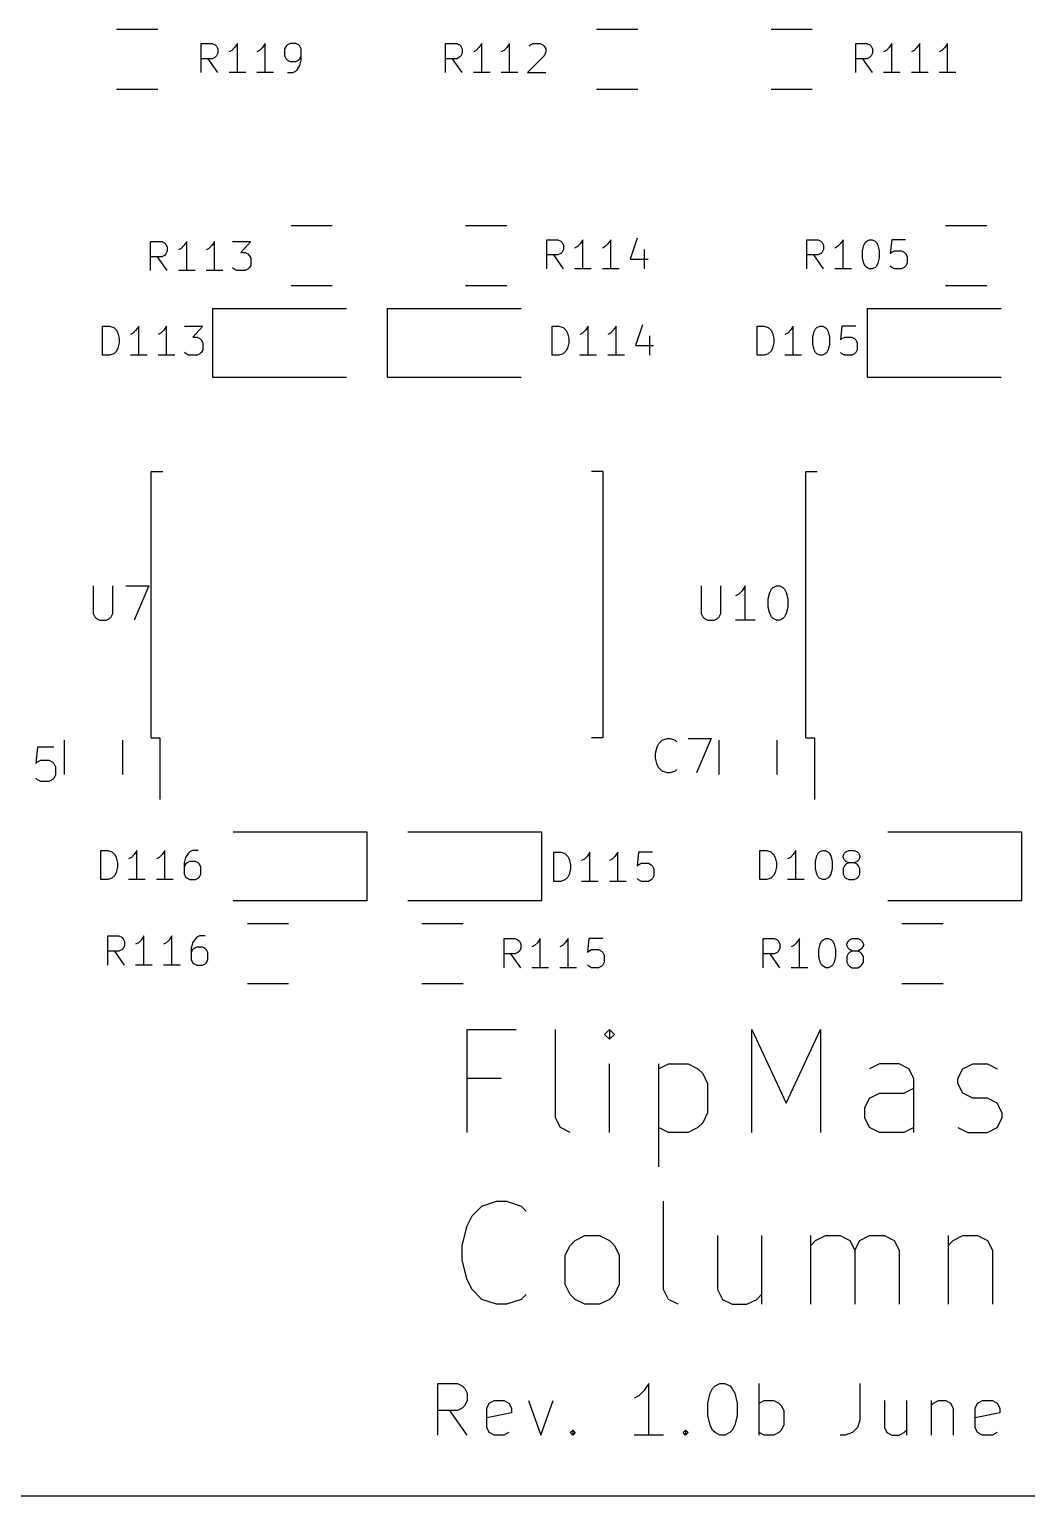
# Model space of a CAD drawing. Extents: x 25 to 125, y -132 to -25.
# Drawn here: x 74.97 to 103.99, y -125 to -82.31 of the extents above; entities that cross this region are included whole.
import ezdxf

# ---------------------------------------------------------------- set-up
doc = ezdxf.new("R2010")
doc.units = 0
doc.header["$MEASUREMENT"] = 0
doc.layers.add('BLACK', color=7, linetype='CONTINUOUS')

msp = doc.modelspace()

# ---------------------------------------------------------------- linework, layer by layer
at = {"layer": 'Black'}
for p, q in [((77.505, -82.31), (78.705, -82.31)), ((91.475, -82.31), (92.675, -82.31)), ((96.555, -82.31), (97.755, -82.31)), ((79.9701, -83.5695), (79.9701, -82.7195)), ((79.9701, -82.7195), (80.2939, -82.7195)), ((80.2939, -82.7195), (80.3749, -82.76)), ((80.3749, -82.76), (80.4153, -82.8005)), ((80.4153, -82.8005), (80.4558, -82.8814)), ((81.0225, -82.7195), (80.9415, -82.841)), ((81.0225, -83.5695), (81.0225, -82.7195)), ((81.832, -82.7195), (81.751, -82.841)), ((81.832, -83.5695), (81.832, -82.7195)), ((82.4391, -82.8005), (82.3987, -82.8814)), ((82.4796, -82.76), (82.4391, -82.8005)), ((82.5606, -82.7195), (82.4796, -82.76)), ((82.7225, -82.7195), (82.5606, -82.7195)), ((82.8034, -82.76), (82.7225, -82.7195)), ((82.8439, -82.8005), (82.8034, -82.76)), ((82.8844, -82.8814), (82.8439, -82.8005)), ((87.0821, -83.5695), (87.0821, -82.7195)), ((87.0821, -82.7195), (87.4059, -82.7195)), ((87.4059, -82.7195), (87.4869, -82.76)), ((87.4869, -82.76), (87.5273, -82.8005)), ((87.5273, -82.8005), (87.5678, -82.8814)), ((88.1345, -82.7195), (88.0535, -82.841)), ((88.1345, -83.5695), (88.1345, -82.7195)), ((88.944, -82.7195), (88.863, -82.841)), ((88.944, -83.5695), (88.944, -82.7195)), ((89.5107, -82.8005), (89.5511, -82.76)), ((89.5511, -82.76), (89.6321, -82.7195)), ((89.6321, -82.7195), (89.8345, -82.7195)), ((89.8345, -82.7195), (89.9154, -82.76)), ((89.9154, -82.76), (89.9559, -82.8005)), ((89.9559, -82.8005), (89.9964, -82.8814)), ((99.0201, -83.5695), (99.0201, -82.7195)), ((99.0201, -82.7195), (99.3439, -82.7195)), ((99.3439, -82.7195), (99.4249, -82.76)), ((99.4249, -82.76), (99.4653, -82.8005)), ((99.4653, -82.8005), (99.5058, -82.8814)), ((100.072, -82.7195), (99.9915, -82.841)), ((100.072, -83.5695), (100.072, -82.7195)), ((100.882, -82.7195), (100.801, -82.841)), ((100.882, -83.5695), (100.882, -82.7195)), ((101.692, -82.7195), (101.611, -82.841)), ((101.692, -83.5695), (101.692, -82.7195)), ((80.2939, -83.1648), (79.9701, -83.1648)), ((80.4558, -83.5695), (80.1725, -83.1648)), ((80.3749, -83.1243), (80.2939, -83.1648)), ((80.4153, -83.0838), (80.3749, -83.1243)), ((80.4558, -83.0029), (80.4153, -83.0838)), ((80.4558, -82.8814), (80.4558, -83.0029)), ((80.8606, -82.9219), (80.7796, -82.9624)), ((80.9415, -82.841), (80.8606, -82.9219)), ((81.6701, -82.9219), (81.5891, -82.9624)), ((81.751, -82.841), (81.6701, -82.9219)), ((82.3987, -82.8814), (82.3987, -83.0838)), ((82.3987, -83.0838), (82.4391, -83.1648)), ((82.4391, -83.1648), (82.4796, -83.2052)), ((82.4796, -83.2052), (82.5606, -83.2457)), ((82.7225, -83.2457), (82.8034, -83.2052)), ((82.8034, -83.2052), (82.8439, -83.1648)), ((82.8439, -83.1648), (82.8844, -83.0838)), ((82.8439, -83.3671), (82.8844, -83.2052)), ((82.8844, -83.2052), (82.8844, -82.8814)), ((87.4059, -83.1648), (87.0821, -83.1648)), ((87.5678, -83.5695), (87.2845, -83.1648)), ((87.4869, -83.1243), (87.4059, -83.1648)), ((87.5273, -83.0838), (87.4869, -83.1243)), ((87.5678, -83.0029), (87.5273, -83.0838)), ((87.5678, -82.8814), (87.5678, -83.0029)), ((87.9726, -82.9219), (87.8916, -82.9624)), ((88.0535, -82.841), (87.9726, -82.9219)), ((88.7821, -82.9219), (88.7011, -82.9624)), ((88.863, -82.841), (88.7821, -82.9219)), ((89.9559, -83.0838), (89.4702, -83.5695)), ((89.9964, -82.9624), (89.9559, -83.0838)), ((89.9964, -82.8814), (89.9964, -82.9624)), ((99.3439, -83.1648), (99.0201, -83.1648)), ((99.5058, -83.5695), (99.2225, -83.1648)), ((99.4249, -83.1243), (99.3439, -83.1648)), ((99.4653, -83.0838), (99.4249, -83.1243)), ((99.5058, -83.0029), (99.4653, -83.0838)), ((99.5058, -82.8814), (99.5058, -83.0029)), ((99.9106, -82.9219), (99.8296, -82.9624)), ((99.9915, -82.841), (99.9106, -82.9219)), ((100.72, -82.9219), (100.639, -82.9624)), ((100.801, -82.841), (100.72, -82.9219)), ((101.53, -82.9219), (101.449, -82.9624)), ((101.611, -82.841), (101.53, -82.9219)), ((81.2653, -83.5695), (80.7796, -83.5695)), ((82.0749, -83.5695), (81.5891, -83.5695)), ((82.4796, -83.5695), (82.6415, -83.5695)), ((82.5606, -83.2457), (82.7225, -83.2457)), ((82.6415, -83.5695), (82.7225, -83.529)), ((82.7225, -83.529), (82.763, -83.4886)), ((82.763, -83.4886), (82.8439, -83.3671)), ((88.3773, -83.5695), (87.8916, -83.5695)), ((89.1869, -83.5695), (88.7011, -83.5695)), ((89.4702, -83.5695), (89.9964, -83.5695)), ((100.315, -83.5695), (99.8296, -83.5695)), ((101.125, -83.5695), (100.639, -83.5695)), ((101.934, -83.5695), (101.449, -83.5695)), ((78.705, -84.06), (77.505, -84.06)), ((92.675, -84.06), (91.475, -84.06)), ((97.755, -84.06), (96.555, -84.06)), ((82.585, -88.025), (83.785, -88.025)), ((87.665, -88.025), (88.865, -88.025)), ((101.635, -88.025), (102.835, -88.025)), ((78.4969, -89.3353), (78.4969, -88.4853)), ((78.4969, -88.4853), (78.8207, -88.4853)), ((78.8207, -88.4853), (78.9017, -88.5258)), ((78.9017, -88.5258), (78.9421, -88.5663)), ((78.9421, -88.5663), (78.9826, -88.6472)), ((78.9826, -88.7687), (78.9421, -88.8496)), ((78.9826, -88.6472), (78.9826, -88.7687)), ((79.3874, -88.6877), (79.3064, -88.7282)), ((79.4683, -88.6068), (79.3874, -88.6877)), ((79.5493, -88.4853), (79.4683, -88.6068)), ((79.5493, -89.3353), (79.5493, -88.4853)), ((80.1969, -88.6877), (80.1159, -88.7282)), ((80.2778, -88.6068), (80.1969, -88.6877)), ((80.3588, -88.4853), (80.2778, -88.6068)), ((80.3588, -89.3353), (80.3588, -88.4853)), ((80.885, -88.4853), (81.4112, -88.4853)), ((81.4112, -88.4853), (81.1278, -88.8091)), ((90.0285, -89.2845), (90.0285, -88.4345)), ((90.0285, -88.4345), (90.3523, -88.4345)), ((90.3523, -88.4345), (90.4333, -88.475)), ((90.4333, -88.475), (90.4737, -88.5155)), ((90.4737, -88.5155), (90.5142, -88.5964)), ((90.5142, -88.7179), (90.4737, -88.7988)), ((90.5142, -88.5964), (90.5142, -88.7179)), ((90.919, -88.6369), (90.838, -88.6774)), ((90.9999, -88.556), (90.919, -88.6369)), ((91.0809, -88.4345), (90.9999, -88.556)), ((91.0809, -89.2845), (91.0809, -88.4345)), ((91.7285, -88.6369), (91.6475, -88.6774)), ((91.8094, -88.556), (91.7285, -88.6369)), ((91.8904, -88.4345), (91.8094, -88.556)), ((91.8904, -89.2845), (91.8904, -88.4345)), ((92.6594, -88.394), (92.4571, -89.0012)), ((92.8618, -88.7179), (92.8618, -89.2845)), ((97.5977, -89.2845), (97.5977, -88.4345)), ((97.5977, -88.4345), (97.9215, -88.4345)), ((97.9215, -88.4345), (98.0025, -88.475)), ((98.0025, -88.475), (98.0429, -88.5155)), ((98.0429, -88.5155), (98.0834, -88.5964)), ((98.0834, -88.7179), (98.0429, -88.7988)), ((98.0834, -88.5964), (98.0834, -88.7179)), ((98.4882, -88.6369), (98.4072, -88.6774)), ((98.5691, -88.556), (98.4882, -88.6369)), ((98.6501, -88.4345), (98.5691, -88.556)), ((98.6501, -89.2845), (98.6501, -88.4345)), ((99.2167, -88.7583), (99.2572, -88.5964)), ((99.2167, -88.9607), (99.2167, -88.7583)), ((99.2572, -88.5964), (99.2977, -88.5155)), ((99.2977, -88.5155), (99.3382, -88.475)), ((99.3382, -88.475), (99.4191, -88.4345)), ((99.4191, -88.4345), (99.5001, -88.4345)), ((99.5001, -88.4345), (99.581, -88.475)), ((99.581, -88.475), (99.6215, -88.5155)), ((99.6215, -88.5155), (99.662, -88.5964)), ((99.662, -88.5964), (99.7025, -88.7583)), ((99.7025, -88.7583), (99.7025, -88.9607)), ((100.067, -88.4345), (100.026, -88.8393)), ((100.472, -88.4345), (100.067, -88.4345)), ((100.067, -88.7988), (100.148, -88.7583)), ((100.148, -88.7583), (100.35, -88.7583)), ((100.35, -88.7583), (100.431, -88.7988)), ((78.8207, -88.9306), (78.4969, -88.9306)), ((78.9826, -89.3353), (78.6993, -88.9306)), ((78.9017, -88.8901), (78.8207, -88.9306)), ((78.9421, -88.8496), (78.9017, -88.8901)), ((81.1278, -88.8091), (81.2493, -88.8091)), ((81.2493, -88.8091), (81.3302, -88.8496)), ((81.3302, -88.8496), (81.3707, -88.8901)), ((81.3707, -88.8901), (81.4112, -88.971)), ((81.4112, -89.1734), (81.3707, -89.2544)), ((81.4112, -88.971), (81.4112, -89.1734)), ((90.3523, -88.8798), (90.0285, -88.8798)), ((90.5142, -89.2845), (90.2309, -88.8798)), ((90.4333, -88.8393), (90.3523, -88.8798)), ((90.4737, -88.7988), (90.4333, -88.8393)), ((92.4571, -89.0012), (92.9833, -89.0012)), ((97.9215, -88.8798), (97.5977, -88.8798)), ((98.0834, -89.2845), (97.8001, -88.8798)), ((98.0025, -88.8393), (97.9215, -88.8798)), ((98.0429, -88.7988), (98.0025, -88.8393)), ((99.2572, -89.1226), (99.2167, -88.9607)), ((99.2977, -89.2036), (99.2572, -89.1226)), ((99.3382, -89.244), (99.2977, -89.2036)), ((99.6215, -89.2036), (99.581, -89.244)), ((99.662, -89.1226), (99.6215, -89.2036)), ((99.7025, -88.9607), (99.662, -89.1226)), ((100.026, -88.8393), (100.067, -88.7988)), ((100.067, -89.244), (100.026, -89.2036)), ((100.431, -88.7988), (100.472, -88.8393)), ((100.472, -89.2036), (100.431, -89.244)), ((100.472, -88.8393), (100.512, -88.9202)), ((100.512, -89.1226), (100.472, -89.2036)), ((100.512, -88.9202), (100.512, -89.1226)), ((79.7921, -89.3353), (79.3064, -89.3353)), ((80.6017, -89.3353), (80.1159, -89.3353)), ((80.9255, -89.2948), (80.885, -89.2544)), ((81.0064, -89.3353), (80.9255, -89.2948)), ((81.2493, -89.3353), (81.0064, -89.3353)), ((81.3302, -89.2948), (81.2493, -89.3353)), ((81.3707, -89.2544), (81.3302, -89.2948)), ((91.3237, -89.2845), (90.838, -89.2845)), ((92.1333, -89.2845), (91.6475, -89.2845)), ((98.8929, -89.2845), (98.4072, -89.2845)), ((99.4191, -89.2845), (99.3382, -89.244)), ((99.5001, -89.2845), (99.4191, -89.2845)), ((99.581, -89.244), (99.5001, -89.2845)), ((100.148, -89.2845), (100.067, -89.244)), ((100.35, -89.2845), (100.148, -89.2845)), ((100.431, -89.244), (100.35, -89.2845)), ((83.785, -89.775), (82.585, -89.775)), ((88.865, -89.775), (87.665, -89.775)), ((102.835, -89.775), (101.635, -89.775)), ((80.3, -90.44), (80.3, -92.44)), ((80.3, -90.44), (84.2, -90.44)), ((85.38, -90.44), (85.38, -92.44)), ((85.38, -90.44), (89.28, -90.44)), ((99.35, -90.44), (99.35, -92.44)), ((99.35, -90.44), (103.25, -90.44)), ((92.8118, -90.9086), (92.6095, -91.5158)), ((77.0999, -91.7991), (77.0999, -90.9491)), ((77.0999, -90.9491), (77.3023, -90.9491)), ((77.3023, -90.9491), (77.4237, -90.9896)), ((77.4237, -90.9896), (77.5047, -91.0706)), ((77.5047, -91.0706), (77.5451, -91.1515)), ((77.5451, -91.1515), (77.5856, -91.3134)), ((77.5856, -91.3134), (77.5856, -91.4348)), ((77.9904, -91.1515), (77.9094, -91.192)), ((78.0713, -91.0706), (77.9904, -91.1515)), ((78.1523, -90.9491), (78.0713, -91.0706)), ((78.1523, -91.7991), (78.1523, -90.9491)), ((78.7999, -91.1515), (78.7189, -91.192)), ((78.8808, -91.0706), (78.7999, -91.1515)), ((78.9618, -90.9491), (78.8808, -91.0706)), ((78.9618, -91.7991), (78.9618, -90.9491)), ((79.488, -90.9491), (80.0142, -90.9491)), ((80.0142, -90.9491), (79.7308, -91.2729)), ((79.7308, -91.2729), (79.8523, -91.2729)), ((79.8523, -91.2729), (79.9332, -91.3134)), ((79.9332, -91.3134), (79.9737, -91.3539)), ((79.9737, -91.3539), (80.0142, -91.4348)), ((90.1809, -91.7991), (90.1809, -90.9491)), ((90.1809, -90.9491), (90.3833, -90.9491)), ((90.3833, -90.9491), (90.5047, -90.9896)), ((90.5047, -90.9896), (90.5857, -91.0706)), ((90.5857, -91.0706), (90.6261, -91.1515)), ((90.6261, -91.1515), (90.6666, -91.3134)), ((90.6666, -91.3134), (90.6666, -91.4348)), ((91.0714, -91.1515), (90.9904, -91.192)), ((91.1523, -91.0706), (91.0714, -91.1515)), ((91.2333, -90.9491), (91.1523, -91.0706)), ((91.2333, -91.7991), (91.2333, -90.9491)), ((91.8809, -91.1515), (91.7999, -91.192)), ((91.9618, -91.0706), (91.8809, -91.1515)), ((92.0428, -90.9491), (91.9618, -91.0706)), ((92.0428, -91.7991), (92.0428, -90.9491)), ((93.0142, -91.2325), (93.0142, -91.7991)), ((96.1499, -91.7991), (96.1499, -90.9491)), ((96.1499, -90.9491), (96.3523, -90.9491)), ((96.3523, -90.9491), (96.4737, -90.9896)), ((96.4737, -90.9896), (96.5547, -91.0706)), ((96.5547, -91.0706), (96.5951, -91.1515)), ((96.5951, -91.1515), (96.6356, -91.3134)), ((96.6356, -91.3134), (96.6356, -91.4348)), ((97.0404, -91.1515), (96.9594, -91.192)), ((97.1213, -91.0706), (97.0404, -91.1515)), ((97.2023, -90.9491), (97.1213, -91.0706)), ((97.2023, -91.7991), (97.2023, -90.9491)), ((97.7689, -91.2729), (97.8094, -91.111)), ((97.7689, -91.4753), (97.7689, -91.2729)), ((97.8094, -91.111), (97.8499, -91.0301)), ((97.8499, -91.0301), (97.8904, -90.9896)), ((97.8904, -90.9896), (97.9713, -90.9491)), ((97.9713, -90.9491), (98.0523, -90.9491)), ((98.0523, -90.9491), (98.1332, -90.9896)), ((98.1332, -90.9896), (98.1737, -91.0301)), ((98.1737, -91.0301), (98.2142, -91.111)), ((98.2142, -91.111), (98.2547, -91.2729)), ((98.2547, -91.2729), (98.2547, -91.4753)), ((98.6189, -90.9491), (98.5785, -91.3539)), ((98.5785, -91.3539), (98.6189, -91.3134)), ((99.0237, -90.9491), (98.6189, -90.9491)), ((98.6189, -91.3134), (98.6999, -91.2729)), ((98.6999, -91.2729), (98.9023, -91.2729)), ((98.9023, -91.2729), (98.9832, -91.3134)), ((98.9832, -91.3134), (99.0237, -91.3539)), ((99.0237, -91.3539), (99.0642, -91.4348)), ((77.4237, -91.7586), (77.3023, -91.7991)), ((77.5047, -91.6777), (77.4237, -91.7586)), ((77.5451, -91.5967), (77.5047, -91.6777)), ((77.5856, -91.4348), (77.5451, -91.5967)), ((79.5285, -91.7586), (79.488, -91.7182)), ((79.6094, -91.7991), (79.5285, -91.7586)), ((79.9332, -91.7586), (79.8523, -91.7991)), ((79.9737, -91.7182), (79.9332, -91.7586)), ((80.0142, -91.6372), (79.9737, -91.7182)), ((80.0142, -91.4348), (80.0142, -91.6372)), ((90.5047, -91.7586), (90.3833, -91.7991)), ((90.5857, -91.6777), (90.5047, -91.7586)), ((90.6261, -91.5967), (90.5857, -91.6777)), ((90.6666, -91.4348), (90.6261, -91.5967)), ((92.6095, -91.5158), (93.1357, -91.5158)), ((96.4737, -91.7586), (96.3523, -91.7991)), ((96.5547, -91.6777), (96.4737, -91.7586)), ((96.5951, -91.5967), (96.5547, -91.6777)), ((96.6356, -91.4348), (96.5951, -91.5967)), ((97.8094, -91.6372), (97.7689, -91.4753)), ((97.8499, -91.7182), (97.8094, -91.6372)), ((97.8904, -91.7586), (97.8499, -91.7182)), ((97.9713, -91.7991), (97.8904, -91.7586)), ((98.1332, -91.7586), (98.0523, -91.7991)), ((98.1737, -91.7182), (98.1332, -91.7586)), ((98.2142, -91.6372), (98.1737, -91.7182)), ((98.2547, -91.4753), (98.2142, -91.6372)), ((98.6189, -91.7586), (98.5785, -91.7182)), ((98.6999, -91.7991), (98.6189, -91.7586)), ((98.9832, -91.7586), (98.9023, -91.7991)), ((99.0237, -91.7182), (98.9832, -91.7586)), ((99.0642, -91.6372), (99.0237, -91.7182)), ((99.0642, -91.4348), (99.0642, -91.6372)), ((77.3023, -91.7991), (77.0999, -91.7991)), ((78.3951, -91.7991), (77.9094, -91.7991)), ((79.2047, -91.7991), (78.7189, -91.7991)), ((79.8523, -91.7991), (79.6094, -91.7991)), ((90.3833, -91.7991), (90.1809, -91.7991)), ((91.4761, -91.7991), (90.9904, -91.7991)), ((92.2857, -91.7991), (91.7999, -91.7991)), ((96.3523, -91.7991), (96.1499, -91.7991)), ((97.4451, -91.7991), (96.9594, -91.7991)), ((98.0523, -91.7991), (97.9713, -91.7991)), ((98.9023, -91.7991), (98.6999, -91.7991)), ((80.3, -92.44), (84.2, -92.44)), ((85.38, -92.44), (89.28, -92.44)), ((99.35, -92.44), (103.25, -92.44)), ((78.515, -95.185), (78.85, -95.185)), ((78.515, -102.935), (78.515, -95.185)), ((91.665, -95.185), (91.33, -95.185)), ((91.665, -102.935), (91.665, -95.185)), ((97.565, -95.185), (97.9, -95.185)), ((97.565, -102.935), (97.565, -95.185)), ((76.8281, -98.5124), (76.8281, -99.3219)), ((77.3995, -99.3219), (77.3995, -98.5124)), ((77.7805, -98.5124), (78.4471, -98.5124)), ((78.4471, -98.5124), (78.0186, -99.5124)), ((94.5199, -98.5124), (94.5199, -99.3219)), ((95.0913, -99.3219), (95.0913, -98.5124)), ((95.8056, -98.5124), (95.7104, -98.6552)), ((95.8056, -99.5124), (95.8056, -98.5124)), ((96.5199, -98.7029), (96.5675, -98.6076)), ((96.5675, -98.6076), (96.6151, -98.56)), ((96.6151, -98.56), (96.7104, -98.5124)), ((96.7104, -98.5124), (96.8056, -98.5124)), ((96.8056, -98.5124), (96.9009, -98.56)), ((96.9009, -98.56), (96.9485, -98.6076)), ((96.9485, -98.6076), (96.9961, -98.7029)), ((95.6151, -98.7505), (95.5199, -98.7981)), ((95.7104, -98.6552), (95.6151, -98.7505)), ((96.4723, -98.8933), (96.5199, -98.7029)), ((96.4723, -99.1314), (96.4723, -98.8933)), ((96.9961, -98.7029), (97.0437, -98.8933)), ((97.0437, -98.8933), (97.0437, -99.1314)), ((76.8281, -99.3219), (76.8757, -99.4171)), ((76.8757, -99.4171), (76.9233, -99.4648)), ((76.9233, -99.4648), (77.0186, -99.5124)), ((77.209, -99.5124), (77.3043, -99.4648)), ((77.3043, -99.4648), (77.3519, -99.4171)), ((77.3519, -99.4171), (77.3995, -99.3219)), ((94.5199, -99.3219), (94.5675, -99.4171)), ((94.5675, -99.4171), (94.6151, -99.4648)), ((94.6151, -99.4648), (94.7104, -99.5124)), ((94.9009, -99.5124), (94.9961, -99.4648)), ((94.9961, -99.4648), (95.0437, -99.4171)), ((95.0437, -99.4171), (95.0913, -99.3219)), ((96.5199, -99.3219), (96.4723, -99.1314)), ((96.5675, -99.4171), (96.5199, -99.3219)), ((96.6151, -99.4648), (96.5675, -99.4171)), ((96.7104, -99.5124), (96.6151, -99.4648)), ((96.9009, -99.4648), (96.8056, -99.5124)), ((96.9485, -99.4171), (96.9009, -99.4648)), ((96.9961, -99.3219), (96.9485, -99.4171)), ((97.0437, -99.1314), (96.9961, -99.3219)), ((77.0186, -99.5124), (77.209, -99.5124)), ((94.7104, -99.5124), (94.9009, -99.5124)), ((96.0913, -99.5124), (95.5199, -99.5124)), ((96.8056, -99.5124), (96.7104, -99.5124)), ((75.2066, -103.21), (75.159, -103.686)), ((75.6828, -103.21), (75.2066, -103.21)), ((75.985, -103.005), (75.985, -104.005)), ((77.685, -104.005), (77.685, -103.005)), ((78.515, -102.935), (78.765, -102.935)), ((78.765, -102.935), (78.765, -104.735)), ((91.665, -102.935), (91.33, -102.935)), ((93.1943, -103.386), (93.2419, -103.195)), ((93.2419, -103.195), (93.2895, -103.1)), ((93.2895, -103.1), (93.3848, -103.005)), ((93.3848, -103.005), (93.5276, -102.957)), ((93.5276, -102.957), (93.6229, -102.957)), ((93.6229, -102.957), (93.7657, -103.005)), ((93.7657, -103.005), (93.8133, -103.053)), ((94.1467, -102.957), (94.8133, -102.957)), ((94.8133, -102.957), (94.3848, -103.957)), ((95.035, -103.005), (95.035, -104.005)), ((96.735, -104.005), (96.735, -103.005)), ((97.565, -102.935), (97.815, -102.935)), ((97.815, -102.935), (97.815, -104.735)), ((75.159, -103.686), (75.2066, -103.639)), ((75.2066, -103.639), (75.3018, -103.591)), ((75.3018, -103.591), (75.5399, -103.591)), ((75.5399, -103.591), (75.6352, -103.639)), ((75.6352, -103.639), (75.6828, -103.686)), ((75.6828, -103.686), (75.7304, -103.781)), ((93.1943, -103.529), (93.1943, -103.386)), ((93.2419, -103.719), (93.1943, -103.529)), ((93.2895, -103.815), (93.2419, -103.719)), ((75.2066, -104.162), (75.159, -104.115)), ((75.3018, -104.21), (75.2066, -104.162)), ((75.6352, -104.162), (75.5399, -104.21)), ((75.6828, -104.115), (75.6352, -104.162)), ((75.7304, -104.02), (75.6828, -104.115)), ((75.7304, -103.781), (75.7304, -104.02)), ((93.3848, -103.91), (93.2895, -103.815)), ((93.5276, -103.957), (93.3848, -103.91)), ((93.6229, -103.957), (93.5276, -103.957)), ((93.7657, -103.91), (93.6229, -103.957)), ((93.8133, -103.862), (93.7657, -103.91)), ((75.5399, -104.21), (75.3018, -104.21)), ((84.8, -105.68), (80.9, -105.68)), ((84.8, -107.68), (84.8, -105.68)), ((89.88, -105.68), (85.98, -105.68)), ((89.88, -107.68), (89.88, -105.68)), ((103.85, -105.68), (99.95, -105.68)), ((103.85, -107.68), (103.85, -105.68)), ((77.0491, -107.065), (77.0491, -106.215)), ((77.0491, -106.215), (77.2515, -106.215)), ((77.2515, -106.215), (77.3729, -106.255)), ((77.3729, -106.255), (77.4539, -106.336)), ((78.1015, -106.215), (78.0205, -106.336)), ((78.1015, -107.065), (78.1015, -106.215)), ((78.911, -106.215), (78.83, -106.336)), ((78.911, -107.065), (78.911, -106.215)), ((79.5991, -106.295), (79.5181, -106.417)), ((79.6396, -106.255), (79.5991, -106.295)), ((79.7205, -106.215), (79.6396, -106.255)), ((79.8824, -106.215), (79.7205, -106.215)), ((90.2317, -107.115), (90.2317, -106.265)), ((90.2317, -106.265), (90.4341, -106.265)), ((90.4341, -106.265), (90.5555, -106.306)), ((91.2841, -106.265), (91.2031, -106.387)), ((91.2841, -107.115), (91.2841, -106.265)), ((92.0936, -106.265), (92.0126, -106.387)), ((92.0936, -107.115), (92.0936, -106.265)), ((92.7007, -106.265), (92.6603, -106.67)), ((93.1055, -106.265), (92.7007, -106.265)), ((96.2261, -107.065), (96.2261, -106.215)), ((96.2261, -106.215), (96.4285, -106.215)), ((96.4285, -106.215), (96.5499, -106.255)), ((96.5499, -106.255), (96.6309, -106.336)), ((97.2785, -106.215), (97.1975, -106.336)), ((97.2785, -107.065), (97.2785, -106.215)), ((97.8856, -106.376), (97.9261, -106.295)), ((97.9261, -106.295), (97.9666, -106.255)), ((97.9666, -106.255), (98.0475, -106.215)), ((98.0475, -106.215), (98.1285, -106.215)), ((98.1285, -106.215), (98.2094, -106.255)), ((98.2094, -106.255), (98.2499, -106.295)), ((98.2499, -106.295), (98.2904, -106.376)), ((98.6547, -106.376), (98.6951, -106.295)), ((98.6951, -106.295), (98.7356, -106.255)), ((98.7356, -106.255), (98.8166, -106.215)), ((98.8166, -106.215), (98.9785, -106.215)), ((98.9785, -106.215), (99.0594, -106.255)), ((99.0594, -106.255), (99.0999, -106.295)), ((99.0999, -106.295), (99.1404, -106.376)), ((77.4539, -106.336), (77.4943, -106.417)), ((77.4943, -106.417), (77.5348, -106.579)), ((77.5348, -106.7), (77.4943, -106.862)), ((77.5348, -106.579), (77.5348, -106.7)), ((77.9396, -106.417), (77.8586, -106.457)), ((78.0205, -106.336), (77.9396, -106.417)), ((78.7491, -106.417), (78.6681, -106.457)), ((78.83, -106.336), (78.7491, -106.417)), ((79.5181, -106.417), (79.4777, -106.579)), ((79.4777, -106.579), (79.4777, -106.903)), ((79.5181, -106.619), (79.4777, -106.7)), ((79.5586, -106.579), (79.5181, -106.619)), ((79.6396, -106.538), (79.5586, -106.579)), ((79.8015, -106.538), (79.6396, -106.538)), ((79.8824, -106.579), (79.8015, -106.538)), ((79.9229, -106.619), (79.8824, -106.579)), ((79.9634, -106.7), (79.9229, -106.619)), ((79.9634, -106.903), (79.9634, -106.7)), ((90.5555, -106.306), (90.6365, -106.387)), ((90.6365, -106.387), (90.6769, -106.468)), ((90.6769, -106.468), (90.7174, -106.63)), ((90.7174, -106.63), (90.7174, -106.751)), ((91.1222, -106.468), (91.0412, -106.508)), ((91.2031, -106.387), (91.1222, -106.468)), ((91.9317, -106.468), (91.8507, -106.508)), ((92.0126, -106.387), (91.9317, -106.468)), ((92.6603, -106.67), (92.7007, -106.63)), ((92.7007, -106.63), (92.7817, -106.589)), ((92.7817, -106.589), (92.9841, -106.589)), ((92.9841, -106.589), (93.065, -106.63)), ((93.065, -106.63), (93.1055, -106.67)), ((93.1055, -106.67), (93.146, -106.751)), ((96.6309, -106.336), (96.6713, -106.417)), ((96.6713, -106.417), (96.7118, -106.579)), ((96.7118, -106.7), (96.6713, -106.862)), ((96.7118, -106.579), (96.7118, -106.7)), ((97.1166, -106.417), (97.0356, -106.457)), ((97.1975, -106.336), (97.1166, -106.417)), ((97.8451, -106.538), (97.8856, -106.376)), ((97.8451, -106.741), (97.8451, -106.538)), ((98.2904, -106.376), (98.3309, -106.538)), ((98.3309, -106.538), (98.3309, -106.741)), ((98.6547, -106.417), (98.6547, -106.376)), ((98.6951, -106.498), (98.6547, -106.417)), ((98.6951, -106.66), (98.6547, -106.741)), ((98.7356, -106.538), (98.6951, -106.498)), ((98.7356, -106.619), (98.6951, -106.66)), ((98.8166, -106.579), (98.7356, -106.538)), ((98.8166, -106.579), (98.7356, -106.619)), ((98.9785, -106.579), (98.8166, -106.579)), ((99.0594, -106.538), (98.9785, -106.579)), ((99.0594, -106.619), (98.9785, -106.579)), ((99.0999, -106.498), (99.0594, -106.538)), ((99.0999, -106.66), (99.0594, -106.619)), ((99.1404, -106.417), (99.0999, -106.498)), ((99.1404, -106.741), (99.0999, -106.66)), ((99.1404, -106.376), (99.1404, -106.417)), ((77.2515, -107.065), (77.0491, -107.065)), ((77.3729, -107.024), (77.2515, -107.065)), ((77.4539, -106.943), (77.3729, -107.024)), ((77.4943, -106.862), (77.4539, -106.943)), ((78.3443, -107.065), (77.8586, -107.065)), ((79.1539, -107.065), (78.6681, -107.065)), ((79.4777, -106.903), (79.5181, -106.984)), ((79.5181, -106.984), (79.5586, -107.024)), ((79.5586, -107.024), (79.6396, -107.065)), ((79.6396, -107.065), (79.8015, -107.065)), ((79.8015, -107.065), (79.8824, -107.024)), ((79.8824, -107.024), (79.9229, -106.984)), ((79.9229, -106.984), (79.9634, -106.903)), ((90.4341, -107.115), (90.2317, -107.115)), ((90.5555, -107.075), (90.4341, -107.115)), ((90.6365, -106.994), (90.5555, -107.075)), ((90.6769, -106.913), (90.6365, -106.994)), ((90.7174, -106.751), (90.6769, -106.913)), ((91.5269, -107.115), (91.0412, -107.115)), ((92.3365, -107.115), (91.8507, -107.115)), ((92.7007, -107.075), (92.6603, -107.034)), ((92.7817, -107.115), (92.7007, -107.075)), ((92.9841, -107.115), (92.7817, -107.115)), ((93.065, -107.075), (92.9841, -107.115)), ((93.1055, -107.034), (93.065, -107.075)), ((93.146, -106.953), (93.1055, -107.034)), ((93.146, -106.751), (93.146, -106.953)), ((96.4285, -107.065), (96.2261, -107.065)), ((96.5499, -107.024), (96.4285, -107.065)), ((96.6309, -106.943), (96.5499, -107.024)), ((96.6713, -106.862), (96.6309, -106.943)), ((97.5213, -107.065), (97.0356, -107.065)), ((97.8856, -106.903), (97.8451, -106.741)), ((97.9261, -106.984), (97.8856, -106.903)), ((97.9666, -107.024), (97.9261, -106.984)), ((98.0475, -107.065), (97.9666, -107.024)), ((98.1285, -107.065), (98.0475, -107.065)), ((98.2094, -107.024), (98.1285, -107.065)), ((98.2499, -106.984), (98.2094, -107.024)), ((98.2904, -106.903), (98.2499, -106.984)), ((98.3309, -106.741), (98.2904, -106.903)), ((98.6547, -106.741), (98.6547, -106.903)), ((98.6547, -106.903), (98.6951, -106.984)), ((98.6951, -106.984), (98.7356, -107.024)), ((98.7356, -107.024), (98.8166, -107.065)), ((98.8166, -107.065), (98.9785, -107.065)), ((98.9785, -107.065), (99.0594, -107.024)), ((99.0594, -107.024), (99.0999, -106.984)), ((99.0999, -106.984), (99.1404, -106.903)), ((99.1404, -106.903), (99.1404, -106.741)), ((84.8, -107.68), (80.9, -107.68)), ((89.88, -107.68), (85.98, -107.68)), ((103.85, -107.68), (99.95, -107.68)), ((81.315, -108.345), (82.515, -108.345)), ((86.395, -108.345), (87.595, -108.345)), ((100.365, -108.345), (101.565, -108.345)), ((77.2523, -109.554), (77.2523, -108.704)), ((77.2523, -108.704), (77.5761, -108.704)), ((77.5761, -108.704), (77.6571, -108.744)), ((77.6571, -108.744), (77.6975, -108.785)), ((77.6975, -108.785), (77.738, -108.866)), ((78.2237, -108.825), (78.1428, -108.906)), ((78.3047, -108.704), (78.2237, -108.825)), ((78.3047, -109.554), (78.3047, -108.704)), ((79.0332, -108.825), (78.9523, -108.906)), ((79.1142, -108.704), (79.0332, -108.825)), ((79.1142, -109.554), (79.1142, -108.704)), ((79.8023, -108.785), (79.7213, -108.906)), ((79.8428, -108.744), (79.8023, -108.785)), ((79.9237, -108.704), (79.8428, -108.744)), ((80.0856, -108.704), (79.9237, -108.704)), ((88.7839, -109.63), (88.7839, -108.78)), ((88.7839, -108.78), (89.1077, -108.78)), ((89.1077, -108.78), (89.1887, -108.82)), ((89.1887, -108.82), (89.2291, -108.861)), ((89.8363, -108.78), (89.7553, -108.901)), ((89.8363, -109.63), (89.8363, -108.78)), ((90.6458, -108.78), (90.5648, -108.901)), ((90.6458, -109.63), (90.6458, -108.78)), ((91.2529, -108.78), (91.2125, -109.185)), ((91.6577, -108.78), (91.2529, -108.78)), ((96.3277, -109.63), (96.3277, -108.78)), ((96.3277, -108.78), (96.6515, -108.78)), ((96.6515, -108.78), (96.7325, -108.82)), ((96.7325, -108.82), (96.7729, -108.861)), ((97.3801, -108.78), (97.2991, -108.901)), ((97.3801, -109.63), (97.3801, -108.78)), ((98.0277, -108.861), (98.0682, -108.82)), ((98.0682, -108.82), (98.1491, -108.78)), ((98.1491, -108.78), (98.2301, -108.78)), ((98.2301, -108.78), (98.311, -108.82)), ((98.311, -108.82), (98.3515, -108.861)), ((98.7967, -108.861), (98.8372, -108.82)), ((98.8372, -108.82), (98.9182, -108.78)), ((98.9182, -108.78), (99.0801, -108.78)), ((99.0801, -108.78), (99.161, -108.82)), ((99.161, -108.82), (99.2015, -108.861)), ((77.5761, -109.149), (77.2523, -109.149)), ((77.738, -109.554), (77.4547, -109.149)), ((77.6571, -109.108), (77.5761, -109.149)), ((77.6975, -109.068), (77.6571, -109.108)), ((77.738, -108.987), (77.6975, -109.068)), ((77.738, -108.866), (77.738, -108.987)), ((78.1428, -108.906), (78.0618, -108.947)), ((78.9523, -108.906), (78.8713, -108.947)), ((79.7213, -108.906), (79.6809, -109.068)), ((79.6809, -109.068), (79.6809, -109.392)), ((79.7213, -109.108), (79.6809, -109.189)), ((79.7618, -109.068), (79.7213, -109.108)), ((79.8428, -109.028), (79.7618, -109.068)), ((80.0047, -109.028), (79.8428, -109.028)), ((80.0856, -109.068), (80.0047, -109.028)), ((80.1261, -109.108), (80.0856, -109.068)), ((80.1666, -109.189), (80.1261, -109.108)), ((80.1666, -109.392), (80.1666, -109.189)), ((89.1077, -109.225), (88.7839, -109.225)), ((89.2696, -109.63), (88.9863, -109.225)), ((89.1887, -109.185), (89.1077, -109.225)), ((89.2291, -109.144), (89.1887, -109.185)), ((89.2291, -108.861), (89.2696, -108.942)), ((89.2696, -109.063), (89.2291, -109.144)), ((89.2696, -108.942), (89.2696, -109.063)), ((89.6744, -108.982), (89.5934, -109.023)), ((89.7553, -108.901), (89.6744, -108.982)), ((90.4839, -108.982), (90.4029, -109.023)), ((90.5648, -108.901), (90.4839, -108.982)), ((91.2125, -109.185), (91.2529, -109.144)), ((91.2529, -109.144), (91.3339, -109.104)), ((91.3339, -109.104), (91.5363, -109.104)), ((91.5363, -109.104), (91.6172, -109.144)), ((91.6172, -109.144), (91.6577, -109.185)), ((91.6577, -109.185), (91.6982, -109.266)), ((91.6982, -109.266), (91.6982, -109.468)), ((96.6515, -109.225), (96.3277, -109.225)), ((96.8134, -109.63), (96.5301, -109.225)), ((96.7325, -109.185), (96.6515, -109.225)), ((96.7729, -109.144), (96.7325, -109.185)), ((96.7729, -108.861), (96.8134, -108.942)), ((96.8134, -109.063), (96.7729, -109.144)), ((96.8134, -108.942), (96.8134, -109.063)), ((97.2182, -108.982), (97.1372, -109.023)), ((97.2991, -108.901), (97.2182, -108.982)), ((97.9467, -109.104), (97.9872, -108.942)), ((97.9467, -109.306), (97.9467, -109.104)), ((97.9872, -108.942), (98.0277, -108.861)), ((98.3515, -108.861), (98.392, -108.942)), ((98.392, -108.942), (98.4325, -109.104)), ((98.4325, -109.104), (98.4325, -109.306)), ((98.7563, -108.942), (98.7967, -108.861)), ((98.7563, -108.982), (98.7563, -108.942)), ((98.7967, -109.063), (98.7563, -108.982)), ((98.7967, -109.225), (98.7563, -109.306)), ((98.8372, -109.104), (98.7967, -109.063)), ((98.8372, -109.185), (98.7967, -109.225)), ((98.9182, -109.144), (98.8372, -109.104)), ((98.9182, -109.144), (98.8372, -109.185)), ((99.0801, -109.144), (98.9182, -109.144)), ((99.161, -109.104), (99.0801, -109.144)), ((99.161, -109.185), (99.0801, -109.144)), ((99.2015, -109.063), (99.161, -109.104)), ((99.2015, -109.225), (99.161, -109.185)), ((99.2015, -108.861), (99.242, -108.942)), ((99.242, -108.982), (99.2015, -109.063)), ((99.242, -109.306), (99.2015, -109.225)), ((99.242, -108.942), (99.242, -108.982)), ((78.5475, -109.554), (78.0618, -109.554)), ((79.3571, -109.554), (78.8713, -109.554)), ((79.6809, -109.392), (79.7213, -109.473)), ((79.7213, -109.473), (79.7618, -109.513)), ((79.7618, -109.513), (79.8428, -109.554)), ((79.8428, -109.554), (80.0047, -109.554)), ((80.0047, -109.554), (80.0856, -109.513)), ((80.0856, -109.513), (80.1261, -109.473)), ((80.1261, -109.473), (80.1666, -109.392)), ((90.0791, -109.63), (89.5934, -109.63)), ((90.8887, -109.63), (90.4029, -109.63)), ((91.2529, -109.589), (91.2125, -109.549)), ((91.3339, -109.63), (91.2529, -109.589)), ((91.5363, -109.63), (91.3339, -109.63)), ((91.6172, -109.589), (91.5363, -109.63)), ((91.6577, -109.549), (91.6172, -109.589)), ((91.6982, -109.468), (91.6577, -109.549)), ((97.6229, -109.63), (97.1372, -109.63)), ((97.9872, -109.468), (97.9467, -109.306)), ((98.0277, -109.549), (97.9872, -109.468)), ((98.0682, -109.589), (98.0277, -109.549)), ((98.1491, -109.63), (98.0682, -109.589)), ((98.2301, -109.63), (98.1491, -109.63)), ((98.311, -109.589), (98.2301, -109.63)), ((98.3515, -109.549), (98.311, -109.589)), ((98.392, -109.468), (98.3515, -109.549)), ((98.4325, -109.306), (98.392, -109.468)), ((98.7563, -109.306), (98.7563, -109.468)), ((98.7563, -109.468), (98.7967, -109.549)), ((98.7967, -109.549), (98.8372, -109.589)), ((98.8372, -109.589), (98.9182, -109.63)), ((98.9182, -109.63), (99.0801, -109.63)), ((99.0801, -109.63), (99.161, -109.589)), ((99.161, -109.589), (99.2015, -109.549)), ((99.2015, -109.549), (99.242, -109.468)), ((99.242, -109.468), (99.242, -109.306)), ((82.515, -110.095), (81.315, -110.095)), ((87.595, -110.095), (86.395, -110.095)), ((101.565, -110.095), (100.365, -110.095)), ((87.7093, -114.427), (87.7093, -111.427)), ((87.7093, -111.427), (89.1379, -111.427)), ((90.2807, -113.999), (90.2807, -111.427)), ((91.8521, -111.427), (91.7093, -111.57)), ((91.7093, -111.57), (91.8521, -111.713)), ((91.995, -111.57), (91.8521, -111.427)), ((91.8521, -111.427), (91.8521, -111.713)), ((91.8521, -111.713), (91.995, -111.57)), ((95.995, -114.427), (95.995, -111.427)), ((95.995, -111.427), (96.995, -113.57)), ((96.995, -113.57), (97.995, -111.427)), ((97.995, -111.427), (97.995, -114.427)), ((91.8521, -114.427), (91.8521, -112.427)), ((93.2807, -112.427), (93.2807, -115.427)), ((93.2807, -112.57), (93.5664, -112.427)), ((93.5664, -112.427), (94.1379, -112.427)), ((94.1379, -112.427), (94.4236, -112.57)), ((94.4236, -112.57), (94.5664, -112.713)), ((99.7093, -112.427), (99.4236, -112.57)), ((100.281, -112.427), (99.7093, -112.427)), ((100.566, -112.57), (100.281, -112.427)), ((100.709, -112.856), (100.566, -112.57)), ((101.995, -112.856), (102.138, -112.57)), ((102.138, -112.57), (102.424, -112.427)), ((102.424, -112.427), (102.852, -112.427)), ((102.852, -112.427), (103.138, -112.57)), ((88.7093, -112.856), (87.7093, -112.856)), ((94.5664, -112.713), (94.7093, -112.999)), ((94.7093, -112.999), (94.7093, -113.856)), ((100.709, -114.427), (100.709, -112.856)), ((101.995, -112.999), (101.995, -112.856)), ((102.138, -113.284), (101.995, -112.999)), ((99.2807, -113.713), (99.4236, -113.427)), ((99.4236, -113.427), (99.7093, -113.284)), ((99.7093, -113.284), (100.424, -113.284)), ((100.424, -113.284), (100.709, -113.141)), ((102.424, -113.427), (102.138, -113.284)), ((102.852, -113.427), (102.424, -113.427)), ((103.138, -113.57), (102.852, -113.427)), ((94.7093, -113.856), (94.5664, -114.141)), ((99.2807, -113.999), (99.2807, -113.713)), ((103.281, -113.856), (103.138, -113.57)), ((103.281, -113.999), (103.281, -113.856)), ((90.4236, -114.284), (90.2807, -113.999)), ((90.7093, -114.427), (90.4236, -114.284)), ((93.5664, -114.427), (93.2807, -114.284)), ((94.4236, -114.284), (94.1379, -114.427)), ((94.5664, -114.141), (94.4236, -114.284)), ((99.4236, -114.284), (99.2807, -113.999)), ((99.7093, -114.427), (99.4236, -114.284)), ((100.709, -114.284), (100.424, -114.427)), ((101.995, -114.284), (102.281, -114.427)), ((102.852, -114.427), (103.138, -114.284)), ((103.138, -114.284), (103.281, -113.999)), ((94.1379, -114.427), (93.5664, -114.427)), ((100.424, -114.427), (99.7093, -114.427)), ((102.281, -114.427), (102.852, -114.427)), ((88.1379, -116.57), (88.5664, -116.427)), ((88.5664, -116.427), (88.8521, -116.427)), ((88.8521, -116.427), (89.2807, -116.57)), ((93.4236, -118.999), (93.4236, -116.427)), ((87.7093, -117.141), (87.8521, -116.856)), ((87.8521, -116.856), (88.1379, -116.57)), ((89.2807, -116.57), (89.4236, -116.713)), ((87.5664, -117.713), (87.7093, -117.141)), ((87.5664, -118.141), (87.5664, -117.713)), ((90.5664, -117.999), (90.7093, -117.713)), ((90.7093, -117.713), (90.8521, -117.57)), ((90.8521, -117.57), (91.1379, -117.427)), ((91.1379, -117.427), (91.5664, -117.427)), ((91.5664, -117.427), (91.8521, -117.57)), ((91.8521, -117.57), (91.995, -117.713)), ((91.995, -117.713), (92.1379, -117.999)), ((94.995, -117.427), (94.995, -118.999)), ((96.2807, -117.427), (96.2807, -119.427)), ((97.7093, -119.427), (97.7093, -117.427)), ((97.7093, -117.713), (97.8521, -117.57)), ((97.8521, -117.57), (98.1379, -117.427)), ((98.1379, -117.427), (98.5664, -117.427)), ((98.5664, -117.427), (98.8521, -117.57)), ((98.8521, -117.57), (98.995, -117.856)), ((98.995, -117.856), (99.1379, -117.57)), ((99.1379, -117.57), (99.4236, -117.427)), ((99.4236, -117.427), (99.8521, -117.427)), ((99.8521, -117.427), (100.138, -117.57)), ((100.138, -117.57), (100.281, -117.856)), ((101.709, -117.427), (101.709, -119.427)), ((101.709, -117.713), (101.852, -117.57)), ((101.852, -117.57), (102.138, -117.427)), ((102.138, -117.427), (102.566, -117.427)), ((102.566, -117.427), (102.852, -117.57)), ((102.852, -117.57), (102.995, -117.856)), ((87.7093, -118.713), (87.5664, -118.141)), ((90.5664, -118.856), (90.5664, -117.999)), ((92.1379, -117.999), (92.1379, -118.856)), ((98.995, -117.856), (98.995, -119.427)), ((100.281, -117.856), (100.281, -119.427)), ((102.995, -117.856), (102.995, -119.427)), ((87.8521, -118.999), (87.7093, -118.713)), ((88.1379, -119.284), (87.8521, -118.999)), ((90.7093, -119.141), (90.5664, -118.856)), ((92.1379, -118.856), (91.995, -119.141)), ((93.5664, -119.284), (93.4236, -118.999)), ((94.995, -118.999), (95.1379, -119.284)), ((88.5664, -119.427), (88.1379, -119.284)), ((88.8521, -119.427), (88.5664, -119.427)), ((89.2807, -119.284), (88.8521, -119.427)), ((89.4236, -119.141), (89.2807, -119.284)), ((90.8521, -119.284), (90.7093, -119.141)), ((91.1379, -119.427), (90.8521, -119.284)), ((91.5664, -119.427), (91.1379, -119.427)), ((91.8521, -119.284), (91.5664, -119.427)), ((91.995, -119.141), (91.8521, -119.284)), ((93.8521, -119.427), (93.5664, -119.284)), ((95.1379, -119.284), (95.4236, -119.427)), ((95.4236, -119.427), (95.8521, -119.427)), ((95.8521, -119.427), (96.1379, -119.284)), ((96.1379, -119.284), (96.2807, -119.141)), ((86.8536, -123.234), (86.8536, -121.734)), ((86.8536, -121.734), (87.425, -121.734)), ((87.425, -121.734), (87.5679, -121.805)), ((87.5679, -121.805), (87.6393, -121.876)), ((87.6393, -121.876), (87.7107, -122.019)), ((87.7107, -122.019), (87.7107, -122.234)), ((92.7107, -122.091), (92.5679, -122.162)), ((92.8536, -121.948), (92.7107, -122.091)), ((92.9964, -121.734), (92.8536, -121.948)), ((92.9964, -123.234), (92.9964, -121.734)), ((94.7107, -122.305), (94.7821, -122.019)), ((94.7821, -122.019), (94.8536, -121.876)), ((94.8536, -121.876), (94.925, -121.805)), ((94.925, -121.805), (95.0679, -121.734)), ((95.0679, -121.734), (95.2107, -121.734)), ((95.2107, -121.734), (95.3536, -121.805)), ((95.3536, -121.805), (95.425, -121.876)), ((95.425, -121.876), (95.4964, -122.019)), ((95.4964, -122.019), (95.5679, -122.305)), ((96.2107, -123.234), (96.2107, -121.734)), ((99.1393, -121.734), (99.1393, -122.805)), ((87.425, -122.519), (86.8536, -122.519)), ((87.7107, -123.234), (87.2107, -122.519)), ((87.5679, -122.448), (87.425, -122.519)), ((87.6393, -122.376), (87.5679, -122.448)), ((87.7107, -122.234), (87.6393, -122.376)), ((88.2821, -122.448), (88.3536, -122.305)), ((88.2821, -123.019), (88.2821, -122.448)), ((88.3536, -122.305), (88.4964, -122.234)), ((88.4964, -122.234), (88.7821, -122.234)), ((88.7821, -122.234), (88.925, -122.305)), ((88.925, -122.305), (88.9964, -122.448)), ((88.9964, -122.448), (88.9964, -122.591)), ((89.4964, -122.234), (89.8536, -123.234)), ((89.8536, -123.234), (90.2107, -122.234)), ((94.7107, -122.662), (94.7107, -122.305)), ((95.5679, -122.305), (95.5679, -122.662)), ((96.2107, -122.305), (96.3536, -122.234)), ((96.3536, -122.234), (96.6393, -122.234)), ((96.6393, -122.234), (96.7821, -122.305)), ((96.7821, -122.305), (96.8536, -122.376)), ((96.8536, -122.376), (96.925, -122.519)), ((96.925, -122.519), (96.925, -122.948)), ((99.8536, -122.234), (99.8536, -123.019)), ((100.496, -122.234), (100.496, -123.234)), ((101.211, -122.234), (101.211, -123.234)), ((101.211, -122.376), (101.282, -122.305)), ((101.282, -122.305), (101.425, -122.234)), ((101.425, -122.234), (101.639, -122.234)), ((101.639, -122.234), (101.782, -122.305)), ((101.782, -122.305), (101.854, -122.448)), ((101.854, -122.448), (101.854, -123.234)), ((102.496, -122.448), (102.568, -122.305)), ((102.496, -123.019), (102.496, -122.448)), ((102.568, -122.305), (102.711, -122.234)), ((102.711, -122.234), (102.996, -122.234)), ((102.996, -122.234), (103.139, -122.305)), ((103.139, -122.305), (103.211, -122.448)), ((103.211, -122.448), (103.211, -122.591)), ((88.9964, -122.591), (88.2821, -122.734)), ((94.7821, -122.948), (94.7107, -122.662)), ((95.5679, -122.662), (95.4964, -122.948)), ((99.1393, -122.805), (99.0679, -123.019)), ((103.211, -122.591), (102.496, -122.734)), ((88.3536, -123.162), (88.2821, -123.019)), ((88.4964, -123.234), (88.3536, -123.162)), ((88.7821, -123.234), (88.4964, -123.234)), ((88.925, -123.162), (88.7821, -123.234)), ((90.7107, -123.162), (90.7821, -123.091)), ((90.7821, -123.234), (90.7107, -123.162)), ((90.7821, -123.091), (90.8536, -123.162)), ((90.7821, -123.091), (90.7821, -123.234)), ((90.8536, -123.162), (90.7821, -123.234)), ((93.425, -123.234), (92.5679, -123.234)), ((93.9964, -123.162), (94.0679, -123.091)), ((94.0679, -123.234), (93.9964, -123.162)), ((94.0679, -123.091), (94.1393, -123.162)), ((94.0679, -123.091), (94.0679, -123.234)), ((94.1393, -123.162), (94.0679, -123.234)), ((94.8536, -123.091), (94.7821, -122.948)), ((94.925, -123.162), (94.8536, -123.091)), ((95.0679, -123.234), (94.925, -123.162)), ((95.2107, -123.234), (95.0679, -123.234)), ((95.3536, -123.162), (95.2107, -123.234)), ((95.425, -123.091), (95.3536, -123.162)), ((95.4964, -122.948), (95.425, -123.091)), ((96.3536, -123.234), (96.2107, -123.162)), ((96.6393, -123.234), (96.3536, -123.234)), ((96.7821, -123.162), (96.6393, -123.234)), ((96.8536, -123.091), (96.7821, -123.162)), ((96.925, -122.948), (96.8536, -123.091)), ((98.7107, -123.234), (98.5679, -123.234)), ((98.925, -123.162), (98.7107, -123.234)), ((99.0679, -123.019), (98.925, -123.162)), ((99.8536, -123.019), (99.925, -123.162)), ((99.925, -123.162), (100.068, -123.234)), ((100.068, -123.234), (100.282, -123.234)), ((100.282, -123.234), (100.425, -123.162)), ((100.425, -123.162), (100.496, -123.091)), ((102.568, -123.162), (102.496, -123.019)), ((102.711, -123.234), (102.568, -123.162)), ((102.996, -123.234), (102.711, -123.234)), ((103.139, -123.162), (102.996, -123.234)), ((25, -125), (125, -125))]:
    msp.add_line(p, q, dxfattribs=at)

doc.saveas('drawing.dxf')
